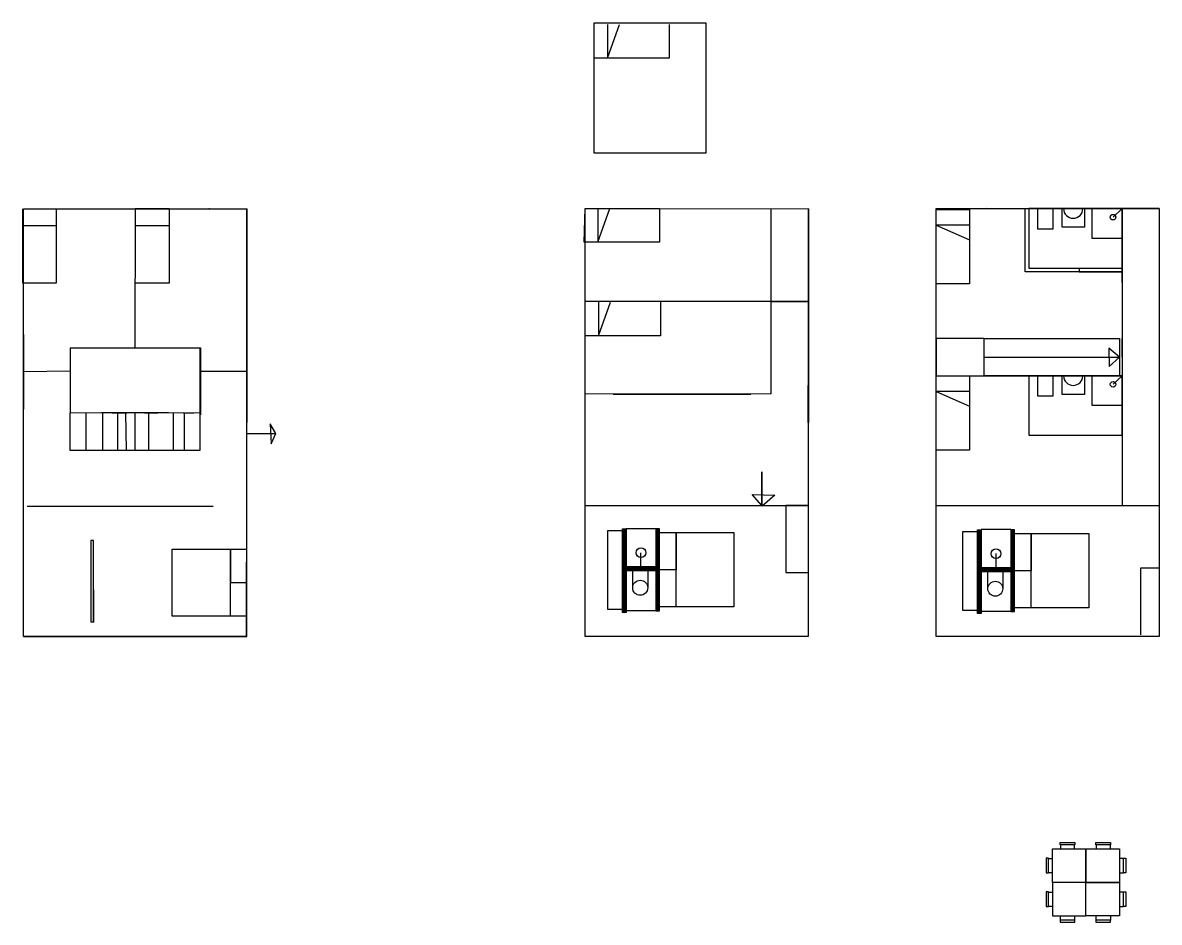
# Model space of a CAD drawing. Header units: inches. Extents: x 15 to 22798, y 21 to 21519.
# Drawn here: x 7853 to 10906, y 6148 to 8564 of the extents above; entities that cross this region are included whole.
import ezdxf

# ---------------------------------------------------------------- set-up
doc = ezdxf.new("R2010")
doc.units = ezdxf.units.IN
doc.header["$MEASUREMENT"] = 0

msp = doc.modelspace()

# ---------------------------------------------------------------- hatches: boundary and pattern name
h = msp.add_hatch()
h.set_pattern_fill('ANSI31', color=0)
h.set_pattern_definition([(45, (916.90995, 2993.4354), (-0.0883883476, 0.0883883476), [])])
h.paths.add_polyline_path([(9473.5, 7204.8), (9463.5, 7204.8), (9463.5, 6980.1), (9473.5, 6980.1)])
h.paths.add_polyline_path([(9563, 7204.9), (9553.5, 7204.9), (9553.5, 6984.9), (9563, 6984.9)])
h.paths.add_polyline_path([(9553.5, 7102.6), (9473.5, 7102.6), (9473.5, 7092.6), (9553.5, 7092.6)])
h = msp.add_hatch()
h.set_pattern_fill('ANSI31', color=0)
h.set_pattern_definition([(45, (1870.65152, 2990.85279), (-0.0883883476, 0.0883883476), [])])
h.paths.add_polyline_path([(10427.2, 7202.2), (10417.2, 7202.2), (10417.2, 6977.6), (10427.2, 6977.6)])
h.paths.add_polyline_path([(10516.7, 7202.3), (10507.2, 7202.3), (10507.2, 6982.3), (10516.7, 6982.3)])
h.paths.add_polyline_path([(10507.2, 7100), (10427.2, 7100), (10427.2, 7090), (10507.2, 7090)])

# ---------------------------------------------------------------- linework, layer by layer
for p, q in [((9387.4, 8563.9), (9687.4, 8563.9)), ((9387.4, 8213.9), (9387.4, 8563.9)), ((9423.8, 8558.8), (9423.8, 8468.8)), ((9423.8, 8468.8), (9455.9, 8558.8)), ((9589.5, 8558.8), (9589.5, 8468.8)), ((9687.4, 8563.9), (9687.4, 8213.9)), ((9589.5, 8468.8), (9387.4, 8468.8)), ((9687.4, 8213.9), (9387.4, 8213.9)), ((7852.8, 7864.4), (7852.8, 8064.2)), ((7854.6, 8064.3), (8454.6, 8064.3)), ((7942.8, 8064.4), (7942.8, 7864.4)), ((8154.6, 8064.3), (8154.3, 7690.7)), ((8245.8, 8064.4), (8154.6, 8064.4)), ((8245.8, 8064.4), (8245.8, 7864.4)), ((8353.3, 8064.5), (8352.4, 8064.5)), ((8354.2, 8064.5), (8353.3, 8064.5)), ((8354.2, 8064.5), (8454.2, 8064.5)), ((8454.2, 8064.5), (8454.2, 6977)), ((8454.6, 8064.3), (8454.2, 6915.4)), ((8455, 6915.2), (8455, 8065.2)), ((9361.1, 7974.6), (9363.2, 8064.6)), ((9363.2, 8064.6), (9563.2, 8064.6)), ((9363.2, 8064.6), (9397.5, 8064.6)), ((9397.5, 8064.6), (9397.5, 7974.6)), ((9397.5, 7974.6), (9429.6, 8064.6)), ((9563.2, 8064.6), (9563.2, 7974.6)), ((9862.8, 7566.9), (9862.9, 8064.5)), ((9962.8, 8064.6), (9962.8, 6977.2)), ((9963.2, 8064.4), (9962.8, 6915.6)), ((10306.1, 8062.7), (10396.1, 8062.7)), ((10306.1, 7862.7), (10306.1, 8062.7)), ((10440.6, 8064.6), (10312.8, 8064.5)), ((10396.1, 8062.7), (10396.1, 7862.7)), ((10440.6, 8064.7), (10805.6, 8064.7)), ((10545.6, 7894.7), (10545.6, 8064.7)), ((10555.6, 8064.7), (10555.6, 7904.7)), ((10805.6, 8064.7), (10555.6, 8064.7)), ((10579.9, 8009.7), (10579.9, 8064.7)), ((10583.1, 8064.7), (10623.1, 8064.7)), ((10619.9, 8064.7), (10619.9, 8009.7)), ((10644.4, 8064.7), (10704.4, 8064.7)), ((10644.4, 8014.7), (10644.4, 8064.7)), ((10704.4, 8064.7), (10704.4, 8014.7)), ((10725.6, 8064.7), (10805.6, 8064.7)), ((10725.6, 7984.7), (10725.6, 8064.7)), ((10805.6, 8064.7), (10781.5, 8041.7)), ((10805.7, 8064.8), (10805.6, 7267.3)), ((10905.6, 8064.7), (10805.6, 8064.7)), ((10805.6, 7866.6), (10805.6, 8064.7)), ((10805.6, 8064.7), (10805.6, 7866.6)), ((10805.6, 8064.7), (10805.6, 7984.7)), ((10805.6, 7904.7), (10805.6, 8064.7)), ((9862.8, 7566.9), (9862.9, 8041.4)), ((7942.8, 8018.6), (7852.8, 8018.6)), ((8245.8, 8018.6), (8155.8, 8018.6)), ((10396.1, 8020.2), (10306.1, 8020.2)), ((10306.1, 8020.2), (10396.1, 7981.3)), ((10619.9, 8009.7), (10579.9, 8009.7)), ((10704.4, 8014.7), (10644.4, 8014.7)), ((9563.2, 7974.6), (9361.1, 7974.6)), ((10805.6, 7984.7), (10725.6, 7984.7)), ((10555.6, 7894.7), (10545.6, 7894.7)), ((10555.6, 7904.7), (10805.6, 7904.7)), ((10805.7, 7894.7), (10555.6, 7894.7)), ((10680.6, 7904.7), (10690.6, 7904.7)), ((10690.6, 7904.7), (10690.6, 7894.7)), ((10690.6, 7894.7), (10805.7, 7894.7)), ((7942.8, 7864.4), (7852.8, 7864.4)), ((8245.8, 7864.4), (8155.8, 7864.4)), ((10396.1, 7862.7), (10306.1, 7862.7)), ((9862.8, 7815.7), (9363.3, 7815.5)), ((9399.7, 7813.3), (9399.7, 7723.3)), ((9399.7, 7723.3), (9431.8, 7813.3)), ((9565.5, 7813.3), (9565.5, 7723.3)), ((7855.9, 7526.5), (7855.9, 7726.3)), ((9565.5, 7723.3), (9363.3, 7723.3)), ((10306.2, 7715.9), (10306.2, 7615.9)), ((10434, 7715.9), (10306.2, 7715.9)), ((10434, 7715.9), (10434, 7616.1)), ((10434, 7715.7), (10799, 7715.6)), ((10799, 7716.1), (10799, 7616.3)), ((10805.7, 7666), (10805.7, 7716)), ((7980.4, 7690.7), (7980.4, 7516.1)), ((7980.4, 7690.7), (8328.3, 7690.7)), ((7980.4, 7690.7), (8280.4, 7690.7)), ((8280.4, 7690.7), (8310.4, 7690.7)), ((8310.4, 7690.7), (8330.4, 7690.7)), ((8328.3, 7690.7), (8328.3, 7516.1)), ((8330.4, 7690.7), (8330.4, 7510.7)), ((10434, 7666), (10799, 7666.2)), ((10799, 7666.2), (10769.9, 7689.7)), ((10769.9, 7689.7), (10770.9, 7641.1)), ((10770.9, 7641.1), (10799, 7666.2)), ((7980.4, 7628), (7855.9, 7626.4)), ((8328.3, 7628), (8454.4, 7627.9)), ((10306.2, 7615.9), (10805.7, 7615.9)), ((10306.3, 7615.6), (10396.3, 7615.6)), ((10306.3, 7415.6), (10306.3, 7615.6)), ((10396.3, 7615.6), (10396.3, 7415.6)), ((10434, 7616.3), (10799, 7616.1)), ((10555.7, 7615.9), (10555.7, 7455.9)), ((10805.7, 7615.9), (10555.7, 7615.9)), ((10579.9, 7560.9), (10579.9, 7615.9)), ((10583.1, 7615.9), (10623.1, 7615.9)), ((10619.9, 7615.9), (10619.9, 7560.9)), ((10644.4, 7615.9), (10704.4, 7615.9)), ((10644.4, 7565.9), (10644.4, 7615.9)), ((10704.4, 7615.9), (10704.4, 7565.9)), ((10725.7, 7615.9), (10805.7, 7615.9)), ((10725.7, 7535.9), (10725.7, 7615.9)), ((10805.7, 7615.9), (10781.5, 7592.8)), ((10805.7, 7615.9), (10805.7, 7535.9)), ((10805.7, 7455.9), (10805.7, 7615.9)), ((9962.8, 7490), (9962.8, 7590)), ((10396.3, 7573.1), (10306.3, 7573.1)), ((10306.3, 7573.1), (10396.3, 7534.2)), ((9862.8, 7566.9), (9363.4, 7566.7)), ((9438.4, 7566.7), (9808.4, 7566.7)), ((10619.9, 7560.9), (10579.9, 7560.9)), ((10704.4, 7565.9), (10644.4, 7565.9)), ((8329.6, 7515.6), (7979.6, 7516.1)), ((7979.6, 7515.6), (7979.6, 7415.6)), ((8022.1, 7515.6), (8022.1, 7415.6)), ((8244.6, 7516.1), (8064.6, 7516.1)), ((8067.8, 7415.6), (8067.8, 7515.6)), ((8093.2, 7516.1), (8132.6, 7516.1)), ((8107.1, 7515.6), (8107.1, 7415.6)), ((8129.2, 7515.6), (8130.9, 7415.6)), ((8154.6, 7415.6), (8154.6, 7515.6)), ((8180.1, 7516.1), (8216, 7516.1)), ((8190.5, 7515.6), (8190.5, 7415.6)), ((8258.2, 7415.6), (8258.2, 7515.6)), ((8283.7, 7516.1), (8312, 7516.1)), ((8286.6, 7515.6), (8286.6, 7415.6)), ((8329.6, 7415.6), (8329.6, 7515.6)), ((10805.7, 7535.9), (10725.7, 7535.9)), ((8532.5, 7460.4), (8517.2, 7486.5)), ((8517.2, 7486.5), (8520.1, 7433.4)), ((8454.2, 7460.4), (8532.5, 7460.4)), ((8520.1, 7433.4), (8532.5, 7460.4)), ((9363.5, 7267.3), (9363.5, 7467.3)), ((10555.7, 7455.9), (10805.7, 7455.9)), ((7979.6, 7415.6), (8329.6, 7415.6)), ((8022.1, 7415.6), (8067.8, 7415.6)), ((8107.1, 7415.6), (8154.6, 7415.6)), ((8190.5, 7415.6), (8258.2, 7415.6)), ((10396.3, 7415.6), (10306.3, 7415.6)), ((9837.9, 7267.3), (9837.9, 7357.5)), ((9837.9, 7357.5), (9837.9, 7267.3)), ((9837.9, 7267.3), (9812.2, 7296.9)), ((9812.2, 7296.9), (9872.8, 7294.9)), ((9363.5, 7267.3), (9962.8, 7267.3)), ((9872.8, 7294.9), (9839.3, 7265.7)), ((9962.8, 7267.3), (9902.8, 7267.3)), ((9902.8, 7267.3), (9902.8, 7087.3)), ((10306.3, 7267.3), (10905.6, 7267.3)), ((8364.7, 7264.7), (7864.7, 7264.5)), ((8454.2, 7265.4), (8454.2, 6915.4)), ((7854.5, 7111.9), (7854.5, 7211.9)), ((9463.5, 6980.1), (9463.5, 7204.8)), ((9463.5, 7204.8), (9473.5, 7204.8)), ((9553.5, 7205.1), (9473.5, 7205.1)), ((9473.5, 7205.1), (9473.5, 6980.1)), ((9553.5, 7205.1), (9553.5, 6984.9)), ((9553.5, 7205.1), (9563.5, 7205.1)), ((9563, 7204.9), (9553.5, 7204.9)), ((9563, 6984.9), (9563, 7204.9)), ((9463.5, 7199.1), (9423.5, 7199.1)), ((9463.5, 7199.1), (9423.5, 7199.1)), ((9423.5, 7199.1), (9423.5, 6989.2)), ((9562.8, 7194.9), (9762.8, 7194.9)), ((9608.1, 6994.9), (9608.1, 7194.9)), ((9608.1, 7194.9), (9608.1, 7094.9)), ((9762.8, 7194.9), (9762.8, 6994.9)), ((9962.8, 7176.9), (9962.8, 6976.9)), ((10417.2, 7196.5), (10377.2, 7196.5)), ((10417.2, 7196.5), (10377.2, 7196.5)), ((10377.2, 7196.5), (10377.2, 6986.6)), ((10417.2, 6977.6), (10417.2, 7202.2)), ((10417.2, 7202.2), (10427.2, 7202.2)), ((10507.2, 7202.5), (10427.2, 7202.5)), ((10427.2, 7202.5), (10427.2, 6977.6)), ((10507.2, 7202.5), (10507.2, 6982.3)), ((10507.2, 7202.5), (10517.2, 7202.5)), ((10516.7, 7202.3), (10507.2, 7202.3)), ((10516.6, 7192.3), (10716.6, 7192.3)), ((10516.7, 6982.3), (10516.7, 7202.3)), ((10561.8, 6992.3), (10561.8, 7192.3)), ((10561.8, 7192.3), (10561.8, 7092.3)), ((10716.6, 7192.3), (10716.6, 6992.3)), ((8043.3, 7173.5), (8036, 7173.5)), ((8036, 7173.5), (8036, 6954.8)), ((8043.3, 6953.1), (8043.3, 7173.5)), ((8254.2, 6970.4), (8254.2, 7150.4)), ((8254.2, 7150.4), (8454.2, 7150.4)), ((8410.6, 6970.4), (8410.6, 7150.4)), ((8410.6, 7150.4), (8410.6, 7060.4)), ((8454.2, 7150.4), (8454.2, 6970.4)), ((8454.2, 6915.4), (8454.2, 7115.4)), ((9513.5, 7102.6), (9513.5, 7140.7)), ((10467.2, 7100), (10467.2, 7138.1)), ((9553.5, 7102.6), (9473.5, 7102.6)), ((9473.5, 7092.6), (9553.5, 7092.6)), ((9491.4, 7046.4), (9491.4, 7092.6)), ((9491.4, 7092.6), (9531.5, 7092.6)), ((9531.5, 7092.6), (9531.5, 7046.4)), ((9553.5, 7092.6), (9553.5, 7102.6)), ((9608.1, 7094.9), (9562.8, 7094.9)), ((9902.8, 7087.3), (9962.8, 7087.3)), ((10507.2, 7100), (10427.2, 7100)), ((10427.2, 7090), (10507.2, 7090)), ((10445.1, 7043.8), (10445.1, 7090)), ((10445.1, 7090), (10485.3, 7090)), ((10485.3, 7090), (10485.3, 7043.8)), ((10507.2, 7090), (10507.2, 7100)), ((10561.8, 7092.3), (10516.6, 7092.3)), ((10856.5, 6919.9), (10856.5, 7099.9)), ((10856.5, 7099.9), (10905.6, 7099.9)), ((8043.3, 7040.6), (8043.3, 7079.6)), ((8410.6, 7060.4), (8454.2, 7060.4)), ((9962.8, 7076.9), (9962.8, 7076.9)), ((8043.3, 7040.6), (8043.3, 6953.1)), ((9762.8, 6994.9), (9562.8, 6994.9)), ((9762.8, 6994.9), (9608.1, 6994.9)), ((10716.6, 6992.3), (10516.6, 6992.3)), ((10716.6, 6992.3), (10561.8, 6992.3)), ((7854.6, 6915.2), (7854.6, 6961.9)), ((7855, 6915.2), (7855, 6965.2)), ((8454.2, 6970.4), (8254.2, 6970.4)), ((8454.2, 6962.1), (8454.2, 6977)), ((9423.5, 6989.2), (9463.5, 6989.2)), ((9473.5, 6980.1), (9463.5, 6980.1)), ((9553.5, 6984.9), (9473.5, 6984.9)), ((9553.5, 6984.9), (9563, 6984.9)), ((10377.2, 6986.6), (10417.2, 6986.6)), ((10427.2, 6977.6), (10417.2, 6977.6)), ((10507.2, 6982.3), (10427.2, 6982.3)), ((10507.2, 6982.3), (10516.7, 6982.3)), ((8036, 6954.8), (8043.3, 6954.8)), ((7855, 6915.2), (8455, 6915.2)), ((10640, 6356.3), (10640, 6345.1)), ((10678, 6345.1), (10678, 6356.3)), ((10736.3, 6356.3), (10736.3, 6345.1)), ((10774.3, 6345.1), (10774.3, 6356.3)), ((10640, 6345.1), (10678, 6345.1)), ((10736.3, 6345.1), (10774.3, 6345.1)), ((10607.7, 6319.1), (10618.8, 6319.1)), ((10810, 6319.1), (10798.8, 6319.1)), ((10798.8, 6319.1), (10798.8, 6281.1)), ((10618.8, 6281.1), (10607.7, 6281.1)), ((10798.8, 6281.1), (10810, 6281.1)), ((10607.7, 6228.5), (10618.8, 6228.5)), ((10708.8, 6255.1), (10618.8, 6255.1)), ((10618.8, 6255.1), (10618.8, 6165.1)), ((10708.8, 6165.1), (10708.8, 6255.1)), ((10810, 6228.5), (10798.8, 6228.5)), ((10798.8, 6228.5), (10798.8, 6190.5)), ((10618.8, 6190.5), (10607.7, 6190.5)), ((10798.8, 6190.5), (10810, 6190.5)), ((10618.8, 6165.1), (10708.8, 6165.1)), ((10640, 6153.9), (10640, 6165.1)), ((10678, 6165.1), (10678, 6153.9)), ((10736.3, 6153.9), (10736.3, 6165.1)), ((10774.3, 6165.1), (10774.3, 6153.9))]:
    msp.add_line(p, q)
at = {"color": 3}
for points in [[(7854.6, 8064.4), (8454.2, 8064.3), (8454.2, 6915.4), (7855, 6915.2)], [(9363.2, 8064.6), (9962.8, 8064.4), (9962.8, 6915.6), (9363.6, 6915.4)], [(10306.1, 8064.9), (10905.6, 8064.7), (10905.6, 6915.9), (10306.4, 6915.7)]]:
    msp.add_lwpolyline(points, close=True, dxfattribs=at)
for points in [[(9862.8, 7815.7), (9963.1, 7815.7), (9963.1, 7815.7), (9862.8, 7815.7)], [(10639, 6362.1), (10678.6, 6362.1), (10678.6, 6356.3), (10639, 6356.3)], [(10735.2, 6362.1), (10774.8, 6362.1), (10774.8, 6356.3), (10735.2, 6356.3)], [(10601.8, 6320.2), (10601.8, 6280.6), (10607.7, 6280.6), (10607.7, 6320.2)], [(10618.8, 6345.1), (10708.8, 6345.1), (10708.8, 6255.1), (10618.8, 6255.1)], [(10708.8, 6345.1), (10798.8, 6345.1), (10798.8, 6255.1), (10708.8, 6255.1)], [(10815.9, 6320.2), (10815.9, 6280.6), (10810, 6280.6), (10810, 6320.2)], [(10601.8, 6229.5), (10601.8, 6190), (10607.7, 6190), (10607.7, 6229.5)], [(10708.8, 6255.1), (10798.8, 6255.1), (10798.8, 6165.1), (10708.8, 6165.1)], [(10815.9, 6229.5), (10815.9, 6190), (10810, 6190), (10810, 6229.5)], [(10639, 6148.1), (10678.6, 6148.1), (10678.6, 6153.9), (10639, 6153.9)], [(10735.2, 6148.1), (10774.8, 6148.1), (10774.8, 6153.9), (10735.2, 6153.9)]]:
    msp.add_lwpolyline(points, close=True)
for centre, radius in [((10781.5, 8041.7), 7.45), ((10781.5, 7592.8), 7.45), ((9513.5, 7140.7), 13), ((10467.2, 7138.1), 13), ((9511.4, 7046.4), 20.1), ((10465.2, 7043.8), 20.1)]:
    msp.add_circle(centre, radius)
for centre in [(10674.4, 8064.7), (10674.4, 7615.9)]:
    msp.add_arc(centre, 26, 180, 0)

doc.saveas('drawing.dxf')
